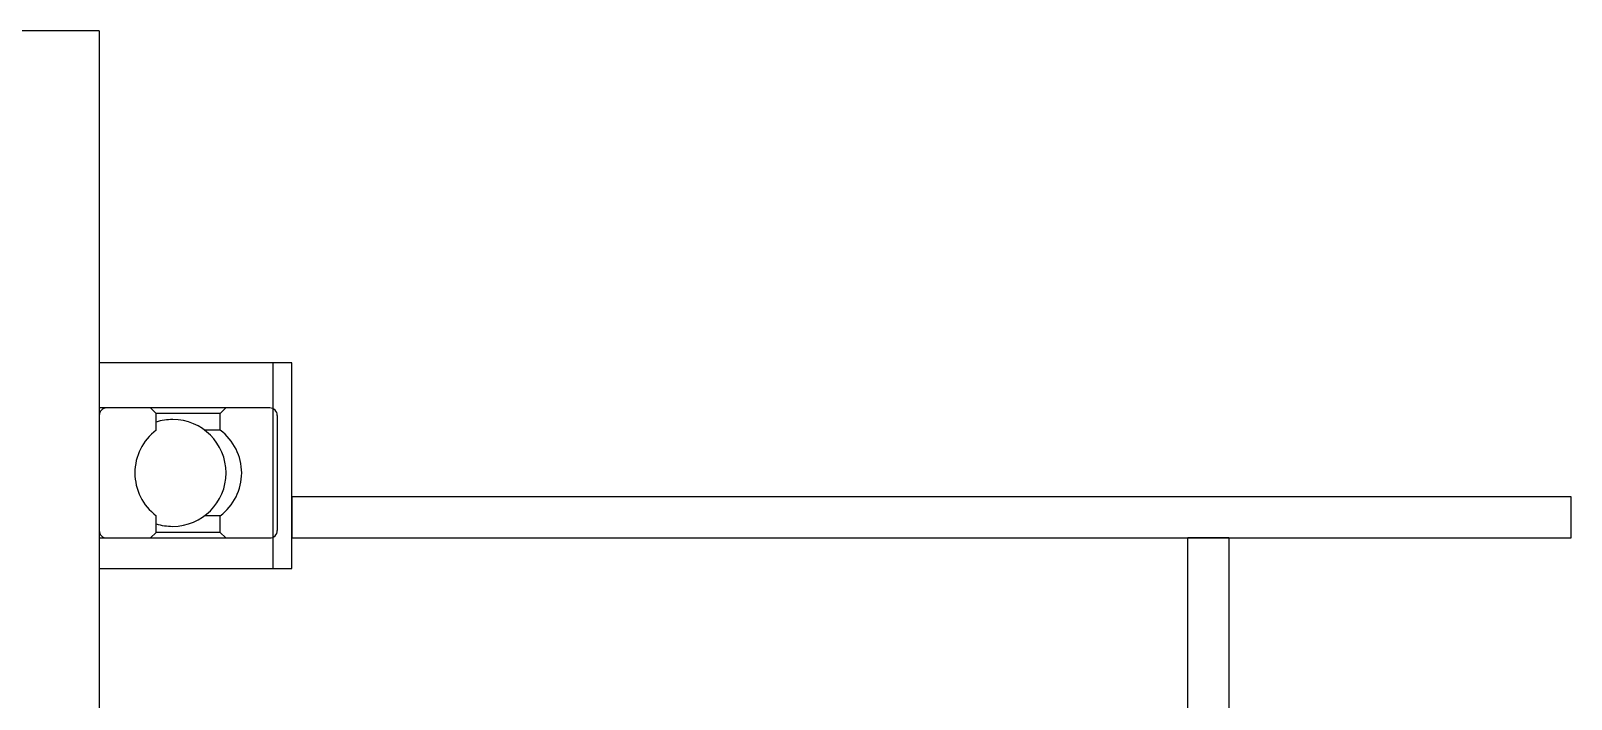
# Model space of a CAD drawing. Extents: x -3282 to 4846, y -1718 to 1845.
# Drawn here: x 3834.2 to 4059.2, y 984.1 to 1081.7 of the extents above; entities that cross this region are included whole.
import ezdxf

# ---------------------------------------------------------------- set-up
doc = ezdxf.new("R2010")
doc.units = 0
doc.layers.get('0').update_dxf_attribs({"linetype": 'CONTINUOUS'})

msp = doc.modelspace()

# ---------------------------------------------------------------- linework, layer by layer
at = {"color": 1}
for p, q in [((3844.242788, 1081.661723), (3824.242788, 1081.661723)), ((3844.242788, 1081.661723), (3844.242788, 981.661723)), ((3869.592788, 1033.160808), (3844.242788, 1033.160808)), ((3869.592788, 1033.160808), (3869.592788, 1003.160808)), ((3872.392788, 1033.160808), (3869.592788, 1033.160808)), ((3872.392788, 1003.160808), (3872.392788, 1033.160808)), ((3845.342788, 1026.596389), (3844.242788, 1026.596389)), ((3851.737788, 1026.596389), (3845.342788, 1026.596389)), ((3862.747788, 1026.596389), (3851.737788, 1026.596389)), ((3852.562788, 1025.771389), (3851.737788, 1026.596389)), ((3861.922788, 1025.771389), (3862.747788, 1026.596389)), ((3869.142788, 1026.596389), (3862.747788, 1026.596389)), ((3844.242788, 1025.496389), (3844.242788, 1008.696389)), ((3861.922788, 1025.771389), (3852.562788, 1025.771389)), ((3852.562788, 1023.336389), (3852.562788, 1025.771389)), ((3861.922788, 1023.336389), (3861.922788, 1025.771389)), ((3870.242788, 1025.496389), (3870.242788, 1008.696389)), ((3861.922788, 1023.336389), (3859.629488, 1023.336389)), ((3872.392788, 1013.596389), (3872.392788, 1007.596389)), ((4059.242788, 1013.596389), (3872.392788, 1013.596389)), ((4059.242788, 1007.596389), (4059.242788, 1013.596389)), ((3852.562788, 1008.421389), (3852.562788, 1010.856389)), ((3861.922788, 1010.856389), (3859.629488, 1010.856389)), ((3861.922788, 1008.421389), (3861.922788, 1010.856389)), ((3851.737788, 1007.596389), (3852.562788, 1008.421389)), ((3861.922788, 1008.421389), (3852.562788, 1008.421389)), ((3862.747788, 1007.596389), (3861.922788, 1008.421389)), ((3844.242788, 1007.596389), (3845.342788, 1007.596389)), ((3845.289338, 1007.596389), (3845.342788, 1007.596389)), ((3845.342788, 1007.596389), (3851.737788, 1007.596389)), ((3851.737788, 1007.596389), (3862.747788, 1007.596389)), ((3862.747788, 1007.596389), (3869.142788, 1007.596389)), ((3872.392788, 1007.596389), (4059.242788, 1007.596389)), ((4003.242788, 757.596389), (4003.242788, 1007.596389)), ((4009.242788, 1007.596389), (4003.242788, 1007.596389)), ((4009.242788, 1007.596389), (4009.242788, 757.596389)), ((4009.242788, 1007.596389), (4009.242788, 757.596389)), ((3844.242788, 1003.160808), (3869.592788, 1003.160808)), ((3869.592788, 1003.160808), (3872.392788, 1003.160808))]:
    msp.add_line(p, q, dxfattribs=at)
for centre, radius, start, end in [((3845.342788, 1025.496389), 1.1, 90, 180), ((3869.142788, 1025.496389), 1.1, 0, 90), ((3854.965072, 1017.096389), 7.8, 90, 107.951694), ((3854.965072, 1017.096389), 7.8, 270, 90), ((3857.242788, 1017.096389), 7.8, 126.869898, 233.130102), ((3857.242788, 1017.096389), 7.8, 306.869898, 53.130102), ((3845.342788, 1008.696389), 1.1, 180, 270), ((3854.965072, 1017.096389), 7.8, 252.048306, 270), ((3869.142788, 1008.696389), 1.1, 270, 0)]:
    msp.add_arc(centre, radius, start, end, dxfattribs=at)

doc.saveas('drawing.dxf')
